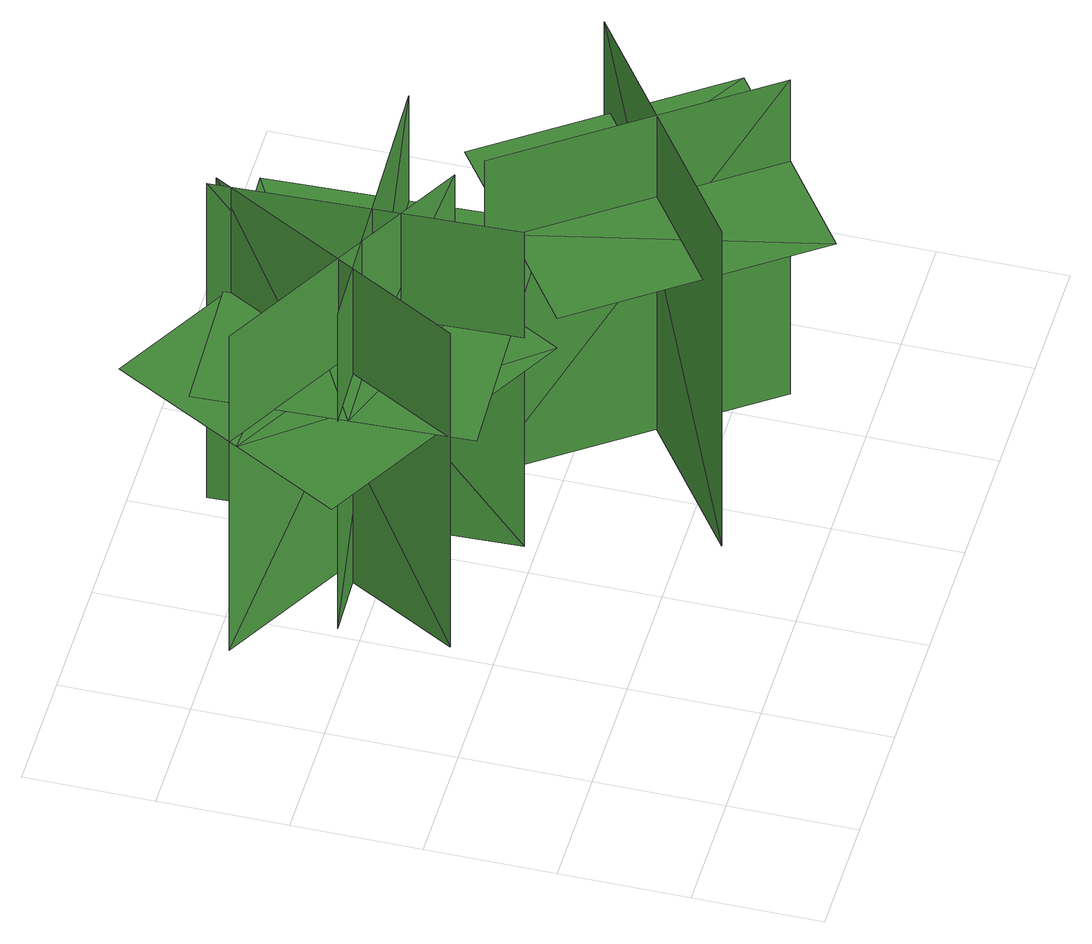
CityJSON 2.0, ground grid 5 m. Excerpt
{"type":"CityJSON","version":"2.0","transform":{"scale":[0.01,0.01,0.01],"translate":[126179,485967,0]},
"CityObjects":{
"tree1":{"type":"SolitaryVegetationObject","geometry":[{"type":"MultiSurface","lod":"1","boundaries":[[[0,1,2]],[[0,2,3]],[[4,5,6]],[[4,6,7]],[[8,9,10]],[[8,10,11]],[[8,9,12]],[[8,12,13]]]}]},
"tree2":{"type":"SolitaryVegetationObject","geometry":[{"type":"MultiSurface","lod":"1","boundaries":[[[14,15,16]],[[14,16,17]],[[18,19,20]],[[18,20,21]],[[22,23,24]],[[22,24,25]],[[22,23,26]],[[22,26,27]]]}]},
"tree3":{"type":"SolitaryVegetationObject","geometry":[{"type":"MultiSurface","lod":"1","boundaries":[[[28,29,30]],[[28,30,31]],[[32,33,34]],[[32,34,35]],[[36,37,38]],[[36,38,39]],[[36,40,41]],[[36,41,37]]]}]}
},
"vertices":[
[326,1941,14],[1351,1367,14],[1351,1367,1580],[326,1941,1580],[545,1173,14],[1119,2198,14],[1119,2198,1580],[545,1173,1580],[308,1908,1056],[1333,1334,1056],[1620,1847,1056],[595,2422,1056],[1101,919,1056],[76,1493,1056],
[535,1590,15],[1709,1633,15],[1709,1633,1582],[535,1590,1582],[1122,1048,15],[1079,2222,15],[1079,2222,1582],[1122,1048,1582],[537,1552,1058],[1710,1595,1058],[1689,2183,1058],[515,2141,1058],[1728,1120,1058],[554,1077,1058],
[1460,1283,5],[2150,324,5],[2150,324,1571],[1460,1283,1571],[1316,361,5],[2275,1050,5],[2275,1050,1571],[1316,361,1571],[1519,1201,1166],[2150,324,1166],[2529,596,1166],[1898,1474,1166],[1140,929,1166],[1771,52,1166]
]}
